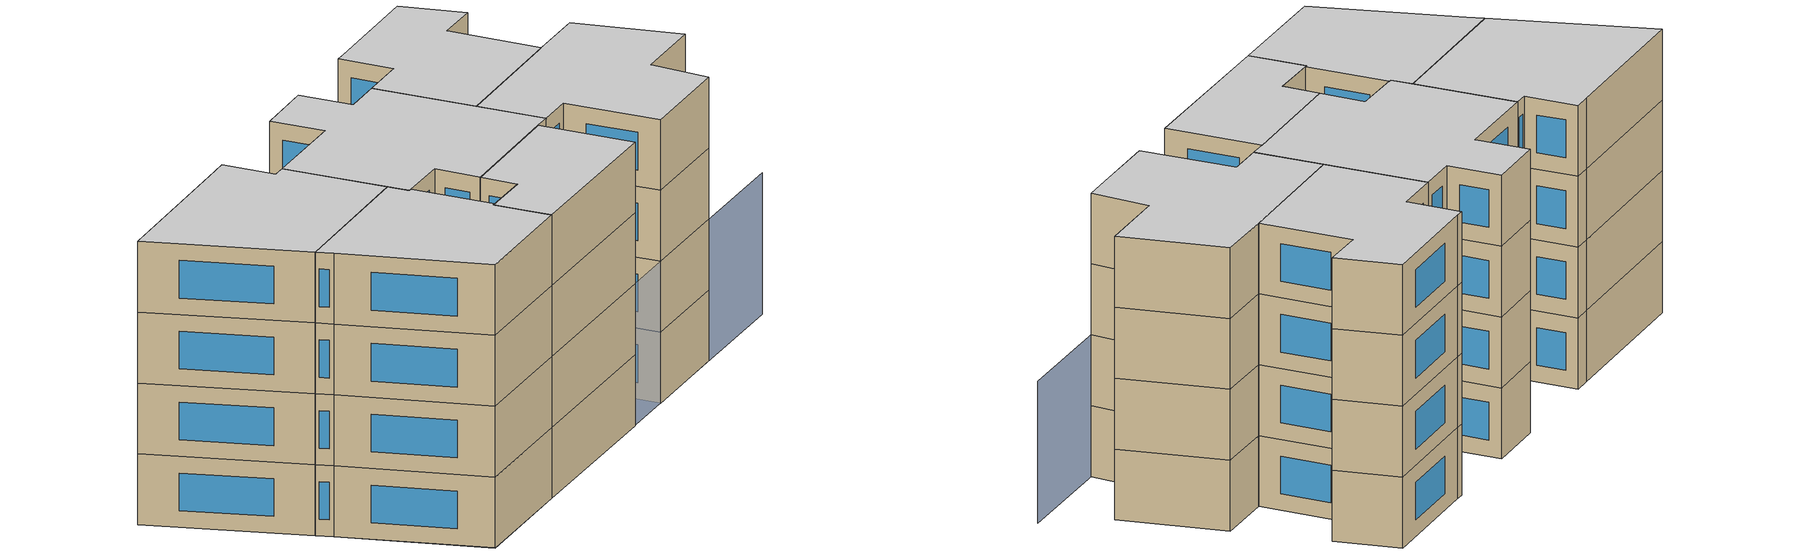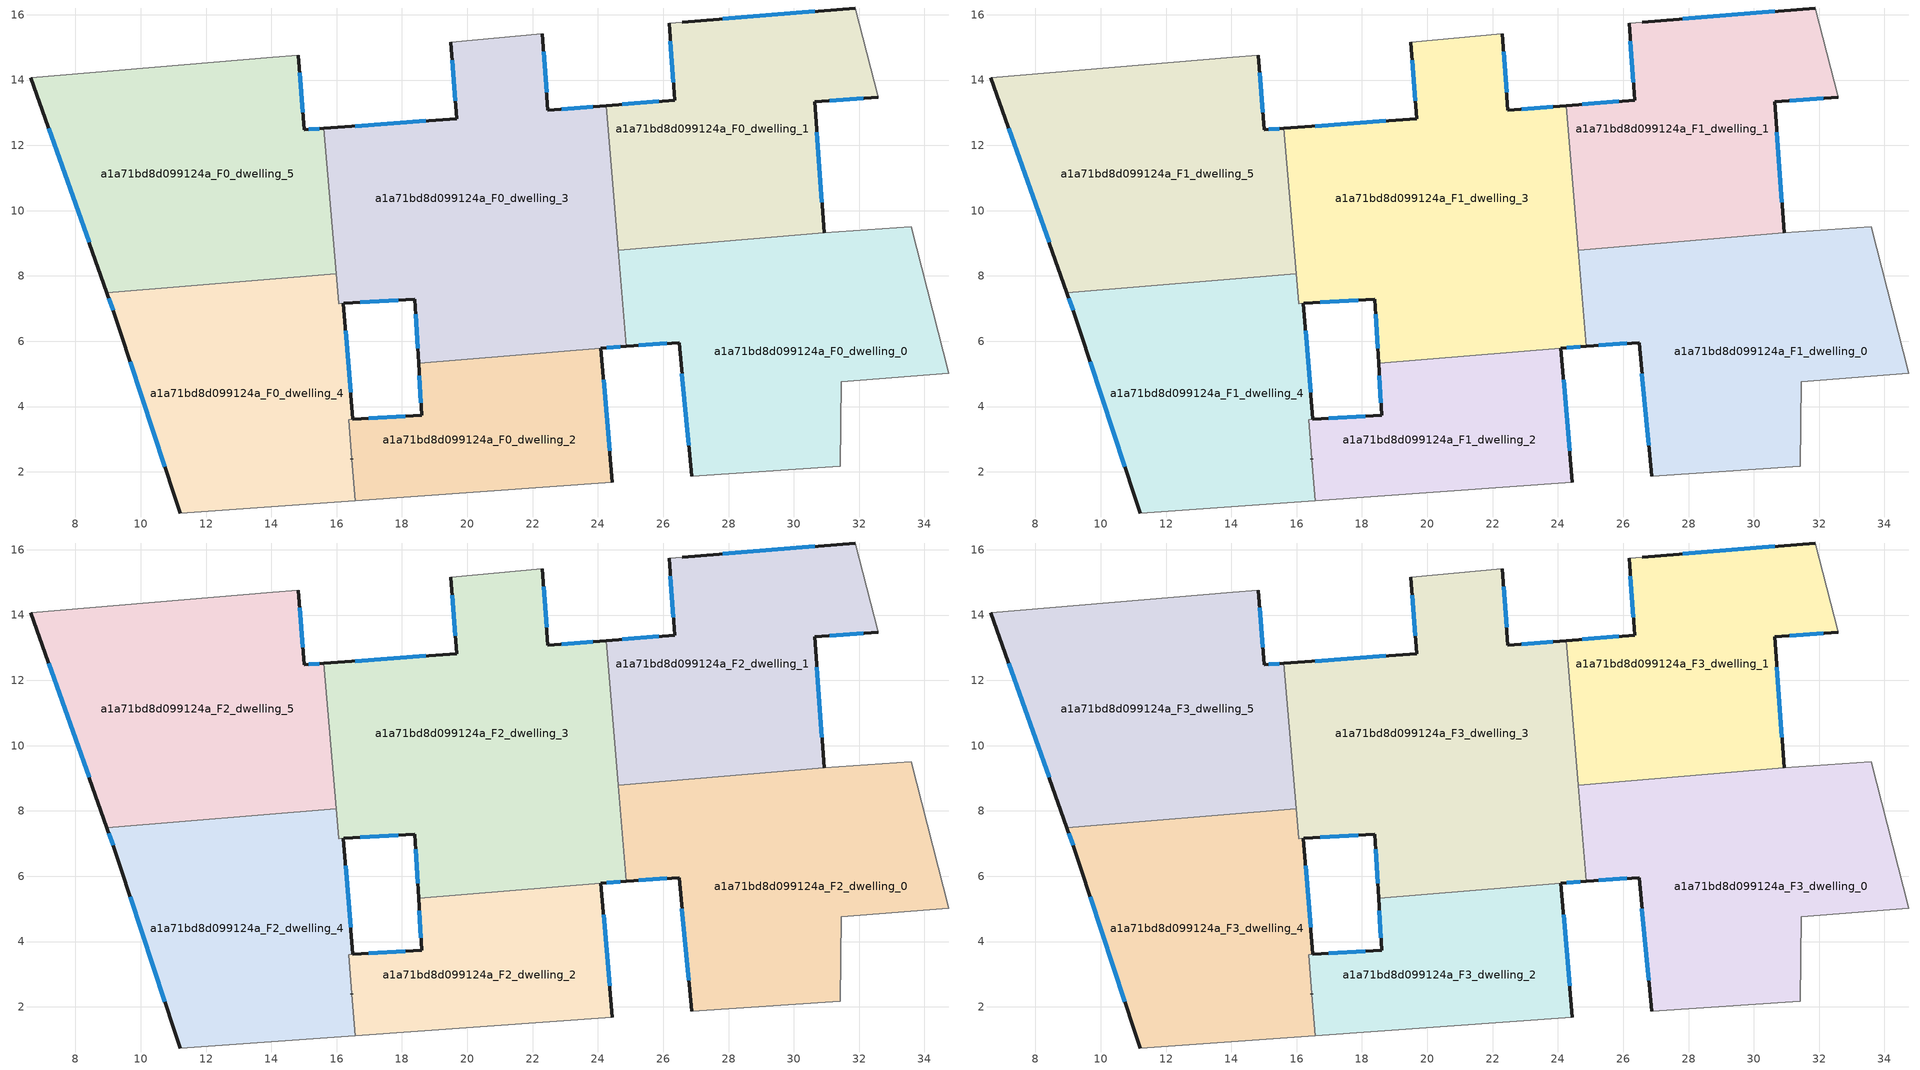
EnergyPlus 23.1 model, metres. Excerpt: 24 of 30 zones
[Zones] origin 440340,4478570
a1a71bd8d099124a_F0_dwelling_0
 floor ground (EU_floor_Construction): 33.59,9.51 34.74,5.03 31.45,4.76 31.41,2.18 26.87,1.86 26.48,5.96 24.87,5.84 24.63,8.79 30.93,9.32 z0
 wall outside (EU_wall_Construction): 24.87,5.84 26.48,5.96 26.87,1.86 z0:3
 wall adiabatic (EU_wall_Construction): 26.87,1.86 31.41,2.18 31.45,4.76 34.74,5.03 33.59,9.51 30.93,9.32 z0:3
 wall to a1a71bd8d099124a_F0_dwelling_1 (EU_wall_Construction): 30.93,9.32 24.62,8.79 z0:3
 wall to a1a71bd8d099124a_F0_dwelling_3 (EU_wall_Construction): 24.62,8.79 24.87,5.85 24.87,5.84 z0:3
 window (EU_Window_Construction): 26.57,5 26.78,2.82 / 25.25,5.87 26.11,5.93 z0.7:2.3
a1a71bd8d099124a_F0_dwelling_1
 floor ground (EU_floor_Construction): 31.88,16.21 32.58,13.47 30.64,13.34 30.93,9.32 24.63,8.79 24.26,13.22 26.35,13.39 26.18,15.74 26.59,15.77 z0
 wall outside (EU_wall_Construction): 30.93,9.32 30.64,13.34 32.58,13.47 / 26.18,15.74 26.35,13.39 24.26,13.22 / 31.88,16.21 26.59,15.77 z0:3
 wall adiabatic (EU_wall_Construction): 32.58,13.47 31.88,16.21 / 26.59,15.77 26.18,15.74 z0:3
 wall to a1a71bd8d099124a_F0_dwelling_3 (EU_wall_Construction): 24.26,13.22 24.62,8.79 z0:3
 window (EU_Window_Construction): 31.09,13.37 32.13,13.44 / 30.86,10.26 30.71,12.4 / 25.86,13.35 24.75,13.26 / 26.22,15.19 26.31,13.94 / 30.64,16.1 27.83,15.87 z0.7:2.3
a1a71bd8d099124a_F0_dwelling_2
 floor ground (EU_floor_Construction): 24.09,5.79 24.44,1.68 16.56,1.12 16.46,2.39 16.36,3.59 18.6,3.73 18.51,5.32 z0; 18.6,3.74 18.6,3.73 16.36,3.59 z0
 wall outside (EU_wall_Construction): 18.51,5.32 18.6,3.74 / 24.44,1.68 24.09,5.79 z0:3; 16.46,2.4,3 16.46,2.4,0 16.46,2.39,0
 wall adiabatic (EU_wall_Construction): 16.56,1.12 24.44,1.68 z0:3
 wall to a1a71bd8d099124a_F0_dwelling_3 (EU_wall_Construction): 24.09,5.79 18.51,5.32 z0:3
 wall to a1a71bd8d099124a_F0_dwelling_4 (EU_wall_Construction): 16.46,2.39 16.56,1.12 / 18.6,3.74 16.36,3.59 16.46,2.4 z0:3
 window (EU_Window_Construction): 18.53,4.95 18.58,4.11 / 24.36,2.64 24.17,4.83 z0.7:2.3
a1a71bd8d099124a_F0_dwelling_3
 floor ground (EU_floor_Construction): 24.26,13.22 24.87,5.85 24.87,5.84 24.09,5.79 18.51,5.32 18.4,7.29 16.06,7.15 15.61,12.52 19.68,12.82 19.49,15.16 22.3,15.42 22.47,13.07 z0
 wall outside (EU_wall_Construction): 19.49,15.16 19.68,12.82 15.61,12.52 / 24.26,13.22 22.47,13.07 22.3,15.42 / 24.09,5.79 24.87,5.84 / 16.21,7.16 18.4,7.29 18.51,5.32 z0:3
 wall adiabatic (EU_wall_Construction): 22.3,15.42 19.49,15.16 z0:3
 wall to a1a71bd8d099124a_F0_dwelling_4 (EU_wall_Construction): 16.06,7.15 16.21,7.16 / 15.98,8.07 16.06,7.16 z0:3; 16.06,7.16,3 16.06,7.16,0 16.06,7.15,0
 wall to a1a71bd8d099124a_F0_dwelling_5 (EU_wall_Construction): 15.61,12.52 15.98,8.07 z0:3
 window (EU_Window_Construction): 18.73,12.75 16.56,12.59 / 19.54,14.61 19.64,13.37 / 22.43,13.62 22.34,14.87 / 23.84,13.18 22.89,13.11 / 24.27,5.8 24.69,5.83 / 18.42,6.83 18.48,5.78 / 16.73,7.19 17.89,7.26 z0.7:2.3
a1a71bd8d099124a_F0_dwelling_4
 floor ground (EU_floor_Construction): 18.6,3.74 18.6,3.73 16.36,3.59 z0; 16.21,7.16 16.49,3.61 18.6,3.74 16.36,3.59 16.46,2.39 16.56,1.12 11.2,0.74 9.21,6.8 8.97,7.49 15.98,8.07 16.06,7.16 z0
 wall outside (EU_wall_Construction): 8.97,7.49 9.21,6.8 11.21,0.74 / 16.49,3.61 16.21,7.16 / 16.49,3.61 18.6,3.74 z0:3; 18.6,3.73,3 18.6,3.73,0 18.6,3.74,0; 16.46,2.4,3 16.46,2.39,0 16.46,2.4,0
 wall adiabatic (EU_wall_Construction): 11.21,0.74 16.56,1.12 z0:3
 wall to a1a71bd8d099124a_F0_dwelling_5 (EU_wall_Construction): 15.98,8.07 8.97,7.49 z0:3
 window (EU_Window_Construction): 9.68,5.38 10.74,2.16 / 9.02,7.32 9.15,6.96 / 16.43,4.44 16.28,6.33 / 16.99,3.64 18.11,3.71 z0.7:2.3
a1a71bd8d099124a_F0_dwelling_5
 floor ground (EU_floor_Construction): 14.82,14.77 15,12.48 15.61,12.52 15.98,8.07 8.97,7.49 6.63,14.07 14.05,14.69 z0
 wall outside (EU_wall_Construction): 6.63,14.07 8.97,7.49 / 15.61,12.52 15.01,12.48 14.82,14.77 z0:3
 wall adiabatic (EU_wall_Construction): 14.82,14.77 14.05,14.69 6.63,14.07 z0:3
 window (EU_Window_Construction): 7.18,12.52 8.42,9.03 / 14.96,13.01 14.86,14.23 / 15.47,12.51 15.15,12.49 z0.7:2.3
a1a71bd8d099124a_F1_dwelling_0
 floor to a1a71bd8d099124a_F0_dwelling_0 (EU_floor_Construction): 33.59,9.51 34.74,5.03 31.45,4.76 31.41,2.18 26.87,1.86 26.48,5.96 24.87,5.84 24.63,8.79 30.93,9.32 z3
 wall outside (EU_wall_Construction): 24.87,5.84 26.48,5.96 26.87,1.86 z3:6
 wall adiabatic (EU_wall_Construction): 26.87,1.86 31.41,2.18 31.45,4.76 34.74,5.03 33.59,9.51 30.93,9.32 z3:6
 wall to a1a71bd8d099124a_F1_dwelling_1 (EU_wall_Construction): 30.93,9.32 24.62,8.79 z3:6
 wall to a1a71bd8d099124a_F1_dwelling_3 (EU_wall_Construction): 24.62,8.79 24.87,5.85 24.87,5.84 z3:6
 window (EU_Window_Construction): 26.57,5 26.78,2.82 / 25.25,5.87 26.11,5.93 z3.7:5.3
a1a71bd8d099124a_F1_dwelling_1
 floor to a1a71bd8d099124a_F0_dwelling_1 (EU_floor_Construction): 31.88,16.21 32.58,13.47 30.64,13.34 30.93,9.32 24.63,8.79 24.26,13.22 26.35,13.39 26.18,15.74 26.59,15.77 z3
 wall outside (EU_wall_Construction): 30.93,9.32 30.64,13.34 32.58,13.47 / 26.18,15.74 26.35,13.39 24.26,13.22 / 31.88,16.21 26.59,15.77 z3:6
 wall adiabatic (EU_wall_Construction): 32.58,13.47 31.88,16.21 / 26.59,15.77 26.18,15.74 z3:6
 wall to a1a71bd8d099124a_F1_dwelling_3 (EU_wall_Construction): 24.26,13.22 24.62,8.79 z3:6
 window (EU_Window_Construction): 31.09,13.37 32.13,13.44 / 30.86,10.26 30.71,12.4 / 25.86,13.35 24.75,13.26 / 26.22,15.19 26.31,13.94 / 30.64,16.1 27.83,15.87 z3.7:5.3
a1a71bd8d099124a_F1_dwelling_2
 floor to a1a71bd8d099124a_F0_dwelling_2 (EU_floor_Construction): 24.09,5.79 24.44,1.68 16.56,1.12 16.46,2.4 16.36,3.59 18.6,3.73 18.51,5.32 z3; 18.6,3.74 18.6,3.73 16.36,3.59 z3
 wall outside (EU_wall_Construction): 18.51,5.32 18.6,3.74 / 24.44,1.68 24.09,5.79 z3:6; 16.46,2.4,6 16.46,2.4,3 16.46,2.39,3
 wall adiabatic (EU_wall_Construction): 16.56,1.12 24.44,1.68 z3:6
 wall to a1a71bd8d099124a_F1_dwelling_3 (EU_wall_Construction): 24.09,5.79 18.51,5.32 z3:6
 wall to a1a71bd8d099124a_F1_dwelling_4 (EU_wall_Construction): 16.46,2.39 16.56,1.12 / 18.6,3.74 16.36,3.59 16.46,2.4 z3:6
 window (EU_Window_Construction): 18.53,4.95 18.58,4.11 / 24.36,2.64 24.17,4.83 z3.7:5.3
a1a71bd8d099124a_F1_dwelling_3
 floor to a1a71bd8d099124a_F0_dwelling_3 (EU_floor_Construction): 24.26,13.22 24.87,5.85 24.87,5.84 24.09,5.79 18.51,5.32 18.4,7.29 16.06,7.15 15.61,12.52 19.68,12.82 19.49,15.16 22.3,15.42 22.47,13.07 z3
 wall outside (EU_wall_Construction): 19.49,15.16 19.68,12.82 15.61,12.52 / 24.26,13.22 22.47,13.07 22.3,15.42 / 24.09,5.79 24.87,5.84 / 16.21,7.16 18.4,7.29 18.51,5.32 z3:6
 wall adiabatic (EU_wall_Construction): 22.3,15.42 19.49,15.16 z3:6
 wall to a1a71bd8d099124a_F1_dwelling_4 (EU_wall_Construction): 16.06,7.15 16.21,7.16 / 15.98,8.07 16.06,7.16 z3:6; 16.06,7.16,6 16.06,7.16,3 16.06,7.15,3
 wall to a1a71bd8d099124a_F1_dwelling_5 (EU_wall_Construction): 15.61,12.52 15.98,8.07 z3:6
 window (EU_Window_Construction): 18.73,12.75 16.56,12.59 / 19.54,14.61 19.64,13.37 / 22.43,13.62 22.34,14.87 / 23.84,13.18 22.89,13.11 / 24.27,5.8 24.69,5.83 / 18.42,6.83 18.48,5.78 / 16.73,7.19 17.89,7.26 z3.7:5.3
a1a71bd8d099124a_F1_dwelling_4
 floor to a1a71bd8d099124a_F0_dwelling_4 (EU_floor_Construction): 18.6,3.74 18.6,3.73 16.36,3.59 z3; 16.21,7.16 16.49,3.61 18.6,3.74 16.36,3.59 16.46,2.39 16.56,1.12 11.2,0.74 9.21,6.8 8.97,7.49 15.98,8.07 16.06,7.16 z3
 wall outside (EU_wall_Construction): 8.97,7.49 9.21,6.8 11.21,0.74 / 16.49,3.61 16.21,7.16 / 16.49,3.61 18.6,3.74 z3:6; 18.6,3.73,6 18.6,3.73,3 18.6,3.74,3; 16.46,2.4,6 16.46,2.39,3 16.46,2.4,3
 wall adiabatic (EU_wall_Construction): 11.21,0.74 16.56,1.12 z3:6
 wall to a1a71bd8d099124a_F1_dwelling_5 (EU_wall_Construction): 15.98,8.07 8.97,7.49 z3:6
 window (EU_Window_Construction): 9.68,5.38 10.74,2.16 / 9.02,7.32 9.15,6.96 / 16.43,4.44 16.28,6.33 / 16.99,3.64 18.11,3.71 z3.7:5.3
a1a71bd8d099124a_F1_dwelling_5
 floor to a1a71bd8d099124a_F0_dwelling_5 (EU_floor_Construction): 14.82,14.77 15,12.48 15.61,12.52 15.98,8.07 8.97,7.49 6.63,14.07 14.05,14.69 z3
 wall outside (EU_wall_Construction): 6.63,14.07 8.97,7.49 / 15.61,12.52 15.01,12.48 14.82,14.77 z3:6
 wall adiabatic (EU_wall_Construction): 14.82,14.77 14.05,14.69 6.63,14.07 z3:6
 window (EU_Window_Construction): 7.18,12.52 8.42,9.03 / 14.96,13.01 14.86,14.23 / 15.47,12.51 15.15,12.49 z3.7:5.3
a1a71bd8d099124a_F2_dwelling_0
 floor to a1a71bd8d099124a_F1_dwelling_0 (EU_floor_Construction): 33.59,9.51 34.74,5.03 31.45,4.76 31.41,2.18 26.87,1.86 26.48,5.96 24.87,5.84 24.63,8.79 30.93,9.32 z6
 wall outside (EU_wall_Construction): 24.87,5.84 26.48,5.96 26.87,1.86 z6:9
 wall adiabatic (EU_wall_Construction): 26.87,1.86 31.41,2.18 31.45,4.76 34.74,5.03 33.59,9.51 30.93,9.32 z6:9
 wall to a1a71bd8d099124a_F2_dwelling_1 (EU_wall_Construction): 30.93,9.32 24.62,8.79 z6:9
 wall to a1a71bd8d099124a_F2_dwelling_3 (EU_wall_Construction): 24.62,8.79 24.87,5.85 24.87,5.84 z6:9
 window (EU_Window_Construction): 26.57,5 26.78,2.82 / 25.25,5.87 26.11,5.93 z6.7:8.3
a1a71bd8d099124a_F2_dwelling_1
 floor to a1a71bd8d099124a_F1_dwelling_1 (EU_floor_Construction): 31.88,16.21 32.58,13.47 30.64,13.34 30.93,9.32 24.63,8.79 24.26,13.22 26.35,13.39 26.18,15.74 26.59,15.77 z6
 wall outside (EU_wall_Construction): 30.93,9.32 30.64,13.34 32.58,13.47 / 26.18,15.74 26.35,13.39 24.26,13.22 / 31.88,16.21 26.59,15.77 z6:9
 wall adiabatic (EU_wall_Construction): 32.58,13.47 31.88,16.21 / 26.59,15.77 26.18,15.74 z6:9
 wall to a1a71bd8d099124a_F2_dwelling_3 (EU_wall_Construction): 24.26,13.22 24.62,8.79 z6:9
 window (EU_Window_Construction): 31.09,13.37 32.13,13.44 / 30.86,10.26 30.71,12.4 / 25.86,13.35 24.75,13.26 / 26.22,15.19 26.31,13.94 / 30.64,16.1 27.83,15.87 z6.7:8.3
a1a71bd8d099124a_F2_dwelling_2
 floor to a1a71bd8d099124a_F1_dwelling_2 (EU_floor_Construction): 24.09,5.79 24.44,1.68 16.56,1.12 16.46,2.4 16.36,3.59 18.6,3.73 18.51,5.32 z6; 18.6,3.74 18.6,3.73 16.36,3.59 z6
 wall outside (EU_wall_Construction): 18.51,5.32 18.6,3.74 / 24.44,1.68 24.09,5.79 z6:9; 16.46,2.4,9 16.46,2.4,6 16.46,2.39,6
 wall adiabatic (EU_wall_Construction): 16.56,1.12 24.44,1.68 z6:9
 wall to a1a71bd8d099124a_F2_dwelling_3 (EU_wall_Construction): 24.09,5.79 18.51,5.32 z6:9
 wall to a1a71bd8d099124a_F2_dwelling_4 (EU_wall_Construction): 16.46,2.39 16.56,1.12 / 18.6,3.74 16.36,3.59 16.46,2.4 z6:9
 window (EU_Window_Construction): 18.53,4.95 18.58,4.11 / 24.36,2.64 24.17,4.83 z6.7:8.3
a1a71bd8d099124a_F2_dwelling_3
 floor to a1a71bd8d099124a_F1_dwelling_3 (EU_floor_Construction): 24.26,13.22 24.87,5.85 24.87,5.84 24.09,5.79 18.51,5.32 18.4,7.29 16.06,7.15 15.61,12.52 19.68,12.82 19.49,15.16 22.3,15.42 22.47,13.07 z6
 wall outside (EU_wall_Construction): 19.49,15.16 19.68,12.82 15.61,12.52 / 24.26,13.22 22.47,13.07 22.3,15.42 / 24.09,5.79 24.87,5.84 / 16.21,7.16 18.4,7.29 18.51,5.32 z6:9
 wall adiabatic (EU_wall_Construction): 22.3,15.42 19.49,15.16 z6:9
 wall to a1a71bd8d099124a_F2_dwelling_4 (EU_wall_Construction): 16.06,7.15 16.21,7.16 / 15.98,8.07 16.06,7.16 z6:9; 16.06,7.16,9 16.06,7.16,6 16.06,7.15,6
 wall to a1a71bd8d099124a_F2_dwelling_5 (EU_wall_Construction): 15.61,12.52 15.98,8.07 z6:9
 window (EU_Window_Construction): 18.73,12.75 16.56,12.59 / 19.54,14.61 19.64,13.37 / 22.43,13.62 22.34,14.87 / 23.84,13.18 22.89,13.11 / 24.27,5.8 24.69,5.83 / 18.42,6.83 18.48,5.78 / 16.73,7.19 17.89,7.26 z6.7:8.3
a1a71bd8d099124a_F2_dwelling_4
 floor to a1a71bd8d099124a_F1_dwelling_4 (EU_floor_Construction): 18.6,3.74 18.6,3.73 16.36,3.59 z6; 16.21,7.16 16.49,3.61 18.6,3.74 16.36,3.59 16.46,2.39 16.56,1.12 11.2,0.74 9.21,6.8 8.97,7.49 15.98,8.07 16.06,7.16 z6
 wall outside (EU_wall_Construction): 8.97,7.49 9.21,6.8 11.21,0.74 / 16.49,3.61 16.21,7.16 / 16.49,3.61 18.6,3.74 z6:9; 18.6,3.73,9 18.6,3.73,6 18.6,3.74,6; 16.46,2.4,9 16.46,2.39,6 16.46,2.4,6
 wall adiabatic (EU_wall_Construction): 11.21,0.74 16.56,1.12 z6:9
 wall to a1a71bd8d099124a_F2_dwelling_5 (EU_wall_Construction): 15.98,8.07 8.97,7.49 z6:9
 window (EU_Window_Construction): 9.68,5.38 10.74,2.16 / 9.02,7.32 9.15,6.96 / 16.43,4.44 16.28,6.33 / 16.99,3.64 18.11,3.71 z6.7:8.3
a1a71bd8d099124a_F2_dwelling_5
 floor to a1a71bd8d099124a_F1_dwelling_5 (EU_floor_Construction): 14.82,14.77 15,12.48 15.61,12.52 15.98,8.07 8.97,7.49 6.63,14.07 14.05,14.69 z6
 wall outside (EU_wall_Construction): 6.63,14.07 8.97,7.49 / 15.61,12.52 15.01,12.48 14.82,14.77 z6:9
 wall adiabatic (EU_wall_Construction): 14.82,14.77 14.05,14.69 6.63,14.07 z6:9
 window (EU_Window_Construction): 7.18,12.52 8.42,9.03 / 14.96,13.01 14.86,14.23 / 15.47,12.51 15.15,12.49 z6.7:8.3
a1a71bd8d099124a_F3_dwelling_0
 floor to a1a71bd8d099124a_F2_dwelling_0 (EU_floor_Construction): 33.59,9.51 34.74,5.03 31.45,4.76 31.41,2.18 26.87,1.86 26.48,5.96 24.87,5.84 24.63,8.79 30.93,9.32 z9
 wall outside (EU_wall_Construction): 24.87,5.84 26.48,5.96 26.87,1.86 z9:12
 wall adiabatic (EU_wall_Construction): 26.87,1.86 31.41,2.18 31.45,4.76 34.74,5.03 33.59,9.51 30.93,9.32 z9:12
 wall to a1a71bd8d099124a_F3_dwelling_1 (EU_wall_Construction): 30.93,9.32 24.62,8.79 z9:12
 wall to a1a71bd8d099124a_F3_dwelling_3 (EU_wall_Construction): 24.62,8.79 24.87,5.85 24.87,5.84 z9:12
 window (EU_Window_Construction): 26.57,5 26.78,2.82 / 25.25,5.87 26.11,5.93 z9.7:11.3
 ceiling to a1a71bd8d099124a_F4_dwelling_0 (EU_floor_Construction): 34.74,5.03 33.59,9.51 30.93,9.32 24.63,8.79 24.87,5.84 26.48,5.96 26.87,1.86 31.41,2.18 31.45,4.76 z12
a1a71bd8d099124a_F3_dwelling_1
 floor to a1a71bd8d099124a_F2_dwelling_1 (EU_floor_Construction): 31.88,16.21 32.58,13.47 30.64,13.34 30.93,9.32 24.63,8.79 24.26,13.22 26.35,13.39 26.18,15.74 26.59,15.77 z9
 wall outside (EU_wall_Construction): 30.93,9.32 30.64,13.34 32.58,13.47 / 26.18,15.74 26.35,13.39 24.26,13.22 / 31.88,16.21 26.59,15.77 z9:12
 wall adiabatic (EU_wall_Construction): 32.58,13.47 31.88,16.21 / 26.59,15.77 26.18,15.74 z9:12
 wall to a1a71bd8d099124a_F3_dwelling_3 (EU_wall_Construction): 24.26,13.22 24.62,8.79 z9:12
 window (EU_Window_Construction): 31.09,13.37 32.13,13.44 / 30.86,10.26 30.71,12.4 / 25.86,13.35 24.75,13.26 / 26.22,15.19 26.31,13.94 / 30.64,16.1 27.83,15.87 z9.7:11.3
 ceiling to a1a71bd8d099124a_F4_dwelling_1 (EU_floor_Construction): 30.93,9.32 30.64,13.34 32.58,13.47 31.88,16.21 26.59,15.77 26.18,15.74 26.35,13.39 24.26,13.22 24.63,8.79 z12
a1a71bd8d099124a_F3_dwelling_2
 floor to a1a71bd8d099124a_F2_dwelling_2 (EU_floor_Construction): 24.09,5.79 24.44,1.68 16.56,1.12 16.46,2.4 16.36,3.59 18.6,3.73 18.51,5.32 z9; 18.6,3.74 18.6,3.73 16.36,3.59 z9
 wall outside (EU_wall_Construction): 18.51,5.32 18.6,3.74 / 24.44,1.68 24.09,5.79 z9:12; 16.46,2.4,12 16.46,2.4,9 16.46,2.39,9
 wall adiabatic (EU_wall_Construction): 16.56,1.12 24.44,1.68 z9:12
 wall to a1a71bd8d099124a_F3_dwelling_3 (EU_wall_Construction): 24.09,5.79 18.51,5.32 z9:12
 wall to a1a71bd8d099124a_F3_dwelling_4 (EU_wall_Construction): 16.46,2.39 16.56,1.12 / 18.6,3.74 16.36,3.59 16.46,2.4 z9:12
 window (EU_Window_Construction): 18.53,4.95 18.58,4.11 / 24.36,2.64 24.17,4.83 z9.7:11.3
 ceiling to a1a71bd8d099124a_F4_dwelling_4 (EU_floor_Construction): 18.6,3.73 18.6,3.74 16.36,3.59 z12
 ceiling to a1a71bd8d099124a_F4_dwelling_2 (EU_floor_Construction): 24.44,1.68 24.09,5.79 18.51,5.32 18.6,3.73 16.36,3.59 16.46,2.4 16.56,1.12 z12; 18.6,3.73 18.6,3.74 16.36,3.59 z12
a1a71bd8d099124a_F3_dwelling_3
 floor to a1a71bd8d099124a_F2_dwelling_3 (EU_floor_Construction): 24.26,13.22 24.87,5.85 24.87,5.84 24.09,5.79 18.51,5.32 18.4,7.29 16.06,7.15 15.61,12.52 19.68,12.82 19.49,15.16 22.3,15.42 22.47,13.07 z9
 wall outside (EU_wall_Construction): 19.49,15.16 19.68,12.82 15.61,12.52 / 24.26,13.22 22.47,13.07 22.3,15.42 / 24.09,5.79 24.87,5.84 / 16.21,7.16 18.4,7.29 18.51,5.32 z9:12
 wall adiabatic (EU_wall_Construction): 22.3,15.42 19.49,15.16 z9:12
 wall to a1a71bd8d099124a_F3_dwelling_4 (EU_wall_Construction): 16.06,7.15 16.21,7.16 / 15.98,8.07 16.06,7.16 z9:12; 16.06,7.16,12 16.06,7.16,9 16.06,7.15,9
 wall to a1a71bd8d099124a_F3_dwelling_5 (EU_wall_Construction): 15.61,12.52 15.98,8.07 z9:12
 window (EU_Window_Construction): 18.73,12.75 16.56,12.59 / 19.54,14.61 19.64,13.37 / 22.43,13.62 22.34,14.87 / 23.84,13.18 22.89,13.11 / 24.27,5.8 24.69,5.83 / 18.42,6.83 18.48,5.78 / 16.73,7.19 17.89,7.26 z9.7:11.3
 ceiling to a1a71bd8d099124a_F4_dwelling_3 (EU_floor_Construction): 24.87,5.84 24.87,5.85 24.26,13.22 22.47,13.07 22.3,15.42 19.49,15.16 19.68,12.82 15.61,12.52 16.06,7.15 18.4,7.29 18.51,5.32 24.09,5.79 z12
a1a71bd8d099124a_F3_dwelling_4
 floor to a1a71bd8d099124a_F2_dwelling_4 (EU_floor_Construction): 18.6,3.74 18.6,3.73 16.36,3.59 z9; 16.21,7.16 16.49,3.61 18.6,3.74 16.36,3.59 16.46,2.39 16.56,1.12 11.2,0.74 9.21,6.8 8.97,7.49 15.98,8.07 16.06,7.16 z9
 wall outside (EU_wall_Construction): 8.97,7.49 9.21,6.8 11.21,0.74 / 16.49,3.61 16.21,7.16 / 16.49,3.61 18.6,3.74 z9:12; 18.6,3.73,12 18.6,3.73,9 18.6,3.74,9; 16.46,2.4,12 16.46,2.39,9 16.46,2.4,9
 wall adiabatic (EU_wall_Construction): 11.21,0.74 16.56,1.12 z9:12
 wall to a1a71bd8d099124a_F3_dwelling_5 (EU_wall_Construction): 15.98,8.07 8.97,7.49 z9:12
 window (EU_Window_Construction): 9.68,5.38 10.74,2.16 / 9.02,7.32 9.15,6.96 / 16.43,4.44 16.28,6.33 / 16.99,3.64 18.11,3.71 z9.7:11.3
 ceiling to a1a71bd8d099124a_F4_dwelling_4 (EU_floor_Construction): 18.6,3.73 18.6,3.74 16.36,3.59 z12; 16.56,1.12 16.46,2.39 16.36,3.59 18.6,3.74 16.49,3.61 16.21,7.16 16.06,7.16 15.98,8.07 8.97,7.49 9.21,6.8 11.2,0.74 z12
a1a71bd8d099124a_F3_dwelling_5
 floor to a1a71bd8d099124a_F2_dwelling_5 (EU_floor_Construction): 14.82,14.77 15,12.48 15.61,12.52 15.98,8.07 8.97,7.49 6.63,14.07 14.05,14.69 z9
 wall outside (EU_wall_Construction): 6.63,14.07 8.97,7.49 / 15.61,12.52 15.01,12.48 14.82,14.77 z9:12
 wall adiabatic (EU_wall_Construction): 14.82,14.77 14.05,14.69 6.63,14.07 z9:12
 window (EU_Window_Construction): 7.18,12.52 8.42,9.03 / 14.96,13.01 14.86,14.23 / 15.47,12.51 15.15,12.49 z9.7:11.3
 ceiling to a1a71bd8d099124a_F4_dwelling_5 (EU_floor_Construction): 15.98,8.07 15.61,12.52 15,12.48 14.82,14.77 14.05,14.69 6.63,14.07 8.97,7.49 z12
shading: 11.2,0.75 36.45,2.54 z0:6
[Building]
EU S2 Campaign: North Axis=0; Terrain=City; Solar Distribution=FullExterior
[Site:Location]
Madrid: Latitude=40.5; Longitude=-3.5; Time Zone=1; Elevation=609
[SizingPeriod:WeatherFileDays]
AnnualSizingPeriod: Begin Month=1; Begin Day of Month=1; End Month=12; End Day of Month=31; Day of Week for Start Day=Monday; Use Weather File Daylight Saving Period=No; Use Weather File Rain and Snow Indicators=No
[MATERIAL]
EU_InternalMass_Material: Roughness=MediumRough; Thickness=0.1; Conductivity=1; Density=1800; Specific Heat=900; Thermal Absorptance=0.9; Solar Absorptance=0.7; Visible Absorptance=0.7
[MATERIAL:NOMASS] Roughness=MediumRough; Thermal Absorptance=0.9; Solar Absorptance=0.7; Visible Absorptance=0.7
Name | Thermal Resistance
EU_wall_NoMass | 0.419739
EU_floor_NoMass | 0.608284
[WINDOWMATERIAL:SIMPLEGLAZINGSYSTEM]
EU_Window_SimpleGlazing: UFactor=4.8352; Solar Heat Gain Coefficient=0.85; Visible Transmittance=0.85
[CONSTRUCTION]
EU_wall_Construction: EU_wall_NoMass
EU_floor_Construction: EU_floor_NoMass
EU_InternalMass_Construction: EU_InternalMass_Material
EU_Window_Construction: EU_Window_SimpleGlazing
[ZONE] Type=1; Multiplier=1; Ceiling Height=autocalculate; Floor Area=autocalculate; Part of Total Floor Area=Yes
Name | Volume
a1a71bd8d099124a_F0_dwelling_0; a1a71bd8d099124a_F1_dwelling_0; a1a71bd8d099124a_F2_dwelling_0; a1a71bd8d099124a_F3_dwelling_0 | 156.876
a1a71bd8d099124a_F0_dwelling_1; a1a71bd8d099124a_F1_dwelling_1; a1a71bd8d099124a_F2_dwelling_1; a1a71bd8d099124a_F3_dwelling_1 | 128.738
a1a71bd8d099124a_F0_dwelling_2; a1a71bd8d099124a_F1_dwelling_2; a1a71bd8d099124a_F2_dwelling_2; a1a71bd8d099124a_F3_dwelling_2 | 85.8464
a1a71bd8d099124a_F0_dwelling_3; a1a71bd8d099124a_F1_dwelling_3; a1a71bd8d099124a_F2_dwelling_3; a1a71bd8d099124a_F3_dwelling_3 | 198.237
a1a71bd8d099124a_F0_dwelling_4; a1a71bd8d099124a_F1_dwelling_4; a1a71bd8d099124a_F2_dwelling_4; a1a71bd8d099124a_F3_dwelling_4 | 130.588
a1a71bd8d099124a_F0_dwelling_5; a1a71bd8d099124a_F1_dwelling_5; a1a71bd8d099124a_F2_dwelling_5; a1a71bd8d099124a_F3_dwelling_5 | 156.625
[INTERNALMASS] Construction=EU_InternalMass_Construction
Name | Zone or ZoneList | Surface Area
a1a71bd8d099124a_F0_dwelling_0_EU_InternalMass | a1a71bd8d099124a_F0_dwelling_0 | 52.2928
a1a71bd8d099124a_F0_dwelling_1_EU_InternalMass | a1a71bd8d099124a_F0_dwelling_1 | 42.9137
a1a71bd8d099124a_F0_dwelling_2_EU_InternalMass | a1a71bd8d099124a_F0_dwelling_2 | 28.6013
a1a71bd8d099124a_F0_dwelling_3_EU_InternalMass | a1a71bd8d099124a_F0_dwelling_3 | 66.0802
a1a71bd8d099124a_F0_dwelling_4_EU_InternalMass | a1a71bd8d099124a_F0_dwelling_4 | 43.527
a1a71bd8d099124a_F0_dwelling_5_EU_InternalMass | a1a71bd8d099124a_F0_dwelling_5 | 52.2086
a1a71bd8d099124a_F1_dwelling_0_EU_InternalMass | a1a71bd8d099124a_F1_dwelling_0 | 52.2928
a1a71bd8d099124a_F1_dwelling_1_EU_InternalMass | a1a71bd8d099124a_F1_dwelling_1 | 42.9137
a1a71bd8d099124a_F1_dwelling_2_EU_InternalMass | a1a71bd8d099124a_F1_dwelling_2 | 28.6013
a1a71bd8d099124a_F1_dwelling_3_EU_InternalMass | a1a71bd8d099124a_F1_dwelling_3 | 66.0802
a1a71bd8d099124a_F1_dwelling_4_EU_InternalMass | a1a71bd8d099124a_F1_dwelling_4 | 43.527
a1a71bd8d099124a_F1_dwelling_5_EU_InternalMass | a1a71bd8d099124a_F1_dwelling_5 | 52.2086
a1a71bd8d099124a_F2_dwelling_0_EU_InternalMass | a1a71bd8d099124a_F2_dwelling_0 | 52.2928
a1a71bd8d099124a_F2_dwelling_1_EU_InternalMass | a1a71bd8d099124a_F2_dwelling_1 | 42.9137
a1a71bd8d099124a_F2_dwelling_2_EU_InternalMass | a1a71bd8d099124a_F2_dwelling_2 | 28.6013
a1a71bd8d099124a_F2_dwelling_3_EU_InternalMass | a1a71bd8d099124a_F2_dwelling_3 | 66.0802
a1a71bd8d099124a_F2_dwelling_4_EU_InternalMass | a1a71bd8d099124a_F2_dwelling_4 | 43.527
a1a71bd8d099124a_F2_dwelling_5_EU_InternalMass | a1a71bd8d099124a_F2_dwelling_5 | 52.2086
a1a71bd8d099124a_F3_dwelling_0_EU_InternalMass | a1a71bd8d099124a_F3_dwelling_0 | 52.2928
a1a71bd8d099124a_F3_dwelling_1_EU_InternalMass | a1a71bd8d099124a_F3_dwelling_1 | 42.9137
a1a71bd8d099124a_F3_dwelling_2_EU_InternalMass | a1a71bd8d099124a_F3_dwelling_2 | 28.6013
a1a71bd8d099124a_F3_dwelling_3_EU_InternalMass | a1a71bd8d099124a_F3_dwelling_3 | 66.0802
a1a71bd8d099124a_F3_dwelling_4_EU_InternalMass | a1a71bd8d099124a_F3_dwelling_4 | 43.527
a1a71bd8d099124a_F3_dwelling_5_EU_InternalMass | a1a71bd8d099124a_F3_dwelling_5 | 52.2086
[OTHEREQUIPMENT] Fuel Type=Electricity; Design Level Calculation Method=Watts/Area; Power per Zone Floor Area=1; Fraction Latent=0; Fraction Radiant=0; Fraction Lost=0; Carbon Dioxide Generation Rate=0; EndUse Subcategory=EU_Step8_InternalGains
Name | Zone or ZoneList or Space or SpaceList | Schedule
EU_Step8_InternalGain_a1a71bd8d099124a_F0_dwelling_0_f000 | a1a71bd8d099124a_F0_dwelling_0 | EU_Step8_GainSchedule_a1a71bd8d099124a_F0_dwelling_0_f000
EU_Step8_InternalGain_a1a71bd8d099124a_F0_dwelling_1_f000 | a1a71bd8d099124a_F0_dwelling_1 | EU_Step8_GainSchedule_a1a71bd8d099124a_F0_dwelling_1_f000
EU_Step8_InternalGain_a1a71bd8d099124a_F0_dwelling_2_f000 | a1a71bd8d099124a_F0_dwelling_2 | EU_Step8_GainSchedule_a1a71bd8d099124a_F0_dwelling_2_f000
EU_Step8_InternalGain_a1a71bd8d099124a_F0_dwelling_3_f000 | a1a71bd8d099124a_F0_dwelling_3 | EU_Step8_GainSchedule_a1a71bd8d099124a_F0_dwelling_3_f000
EU_Step8_InternalGain_a1a71bd8d099124a_F0_dwelling_4_f000 | a1a71bd8d099124a_F0_dwelling_4 | EU_Step8_GainSchedule_a1a71bd8d099124a_F0_dwelling_4_f000
EU_Step8_InternalGain_a1a71bd8d099124a_F0_dwelling_5_f000 | a1a71bd8d099124a_F0_dwelling_5 | EU_Step8_GainSchedule_a1a71bd8d099124a_F0_dwelling_5_f000
EU_Step8_InternalGain_a1a71bd8d099124a_F1_dwelling_0_f000 | a1a71bd8d099124a_F1_dwelling_0 | EU_Step8_GainSchedule_a1a71bd8d099124a_F1_dwelling_0_f000
EU_Step8_InternalGain_a1a71bd8d099124a_F1_dwelling_1_f000 | a1a71bd8d099124a_F1_dwelling_1 | EU_Step8_GainSchedule_a1a71bd8d099124a_F1_dwelling_1_f000
EU_Step8_InternalGain_a1a71bd8d099124a_F1_dwelling_2_f000 | a1a71bd8d099124a_F1_dwelling_2 | EU_Step8_GainSchedule_a1a71bd8d099124a_F1_dwelling_2_f000
EU_Step8_InternalGain_a1a71bd8d099124a_F1_dwelling_3_f000 | a1a71bd8d099124a_F1_dwelling_3 | EU_Step8_GainSchedule_a1a71bd8d099124a_F1_dwelling_3_f000
EU_Step8_InternalGain_a1a71bd8d099124a_F1_dwelling_4_f000 | a1a71bd8d099124a_F1_dwelling_4 | EU_Step8_GainSchedule_a1a71bd8d099124a_F1_dwelling_4_f000
EU_Step8_InternalGain_a1a71bd8d099124a_F1_dwelling_5_f000 | a1a71bd8d099124a_F1_dwelling_5 | EU_Step8_GainSchedule_a1a71bd8d099124a_F1_dwelling_5_f000
EU_Step8_InternalGain_a1a71bd8d099124a_F2_dwelling_0_f000 | a1a71bd8d099124a_F2_dwelling_0 | EU_Step8_GainSchedule_a1a71bd8d099124a_F2_dwelling_0_f000
EU_Step8_InternalGain_a1a71bd8d099124a_F2_dwelling_1_f000 | a1a71bd8d099124a_F2_dwelling_1 | EU_Step8_GainSchedule_a1a71bd8d099124a_F2_dwelling_1_f000
EU_Step8_InternalGain_a1a71bd8d099124a_F2_dwelling_2_f000 | a1a71bd8d099124a_F2_dwelling_2 | EU_Step8_GainSchedule_a1a71bd8d099124a_F2_dwelling_2_f000
EU_Step8_InternalGain_a1a71bd8d099124a_F2_dwelling_3_f000 | a1a71bd8d099124a_F2_dwelling_3 | EU_Step8_GainSchedule_a1a71bd8d099124a_F2_dwelling_3_f000
EU_Step8_InternalGain_a1a71bd8d099124a_F2_dwelling_4_f000 | a1a71bd8d099124a_F2_dwelling_4 | EU_Step8_GainSchedule_a1a71bd8d099124a_F2_dwelling_4_f000
EU_Step8_InternalGain_a1a71bd8d099124a_F2_dwelling_5_f000 | a1a71bd8d099124a_F2_dwelling_5 | EU_Step8_GainSchedule_a1a71bd8d099124a_F2_dwelling_5_f000
EU_Step8_InternalGain_a1a71bd8d099124a_F3_dwelling_0_f000 | a1a71bd8d099124a_F3_dwelling_0 | EU_Step8_GainSchedule_a1a71bd8d099124a_F3_dwelling_0_f000
EU_Step8_InternalGain_a1a71bd8d099124a_F3_dwelling_1_f000 | a1a71bd8d099124a_F3_dwelling_1 | EU_Step8_GainSchedule_a1a71bd8d099124a_F3_dwelling_1_f000
EU_Step8_InternalGain_a1a71bd8d099124a_F3_dwelling_2_f000 | a1a71bd8d099124a_F3_dwelling_2 | EU_Step8_GainSchedule_a1a71bd8d099124a_F3_dwelling_2_f000
EU_Step8_InternalGain_a1a71bd8d099124a_F3_dwelling_3_f000 | a1a71bd8d099124a_F3_dwelling_3 | EU_Step8_GainSchedule_a1a71bd8d099124a_F3_dwelling_3_f000
EU_Step8_InternalGain_a1a71bd8d099124a_F3_dwelling_4_f000 | a1a71bd8d099124a_F3_dwelling_4 | EU_Step8_GainSchedule_a1a71bd8d099124a_F3_dwelling_4_f000
EU_Step8_InternalGain_a1a71bd8d099124a_F3_dwelling_5_f000 | a1a71bd8d099124a_F3_dwelling_5 | EU_Step8_GainSchedule_a1a71bd8d099124a_F3_dwelling_5_f000
[ZONEVENTILATION:DESIGNFLOWRATE] Schedule=EU_AlwaysOn; Design Flow Rate Calculation Method=AirChanges/Hour; Air Changes per Hour=0.703302; Ventilation Type=Natural; Fan Pressure Rise=0; Fan Total Efficiency=1; Constant Term Coefficient=1; Temperature Term Coefficient=0; Velocity Term Coefficient=0; Velocity Squared Term Coefficient=0; Minimum Indoor Temperature=-100; Maximum Indoor Temperature=100; Delta Temperature=-100; Minimum Outdoor Temperature=-100; Maximum Outdoor Temperature=100; Maximum Wind Speed=40
Name | Zone or ZoneList or Space or SpaceList
EU_ConstantAir_a1a71bd8d099124a_F0_dwelling_0 | a1a71bd8d099124a_F0_dwelling_0
EU_ConstantAir_a1a71bd8d099124a_F0_dwelling_1 | a1a71bd8d099124a_F0_dwelling_1
EU_ConstantAir_a1a71bd8d099124a_F0_dwelling_2 | a1a71bd8d099124a_F0_dwelling_2
EU_ConstantAir_a1a71bd8d099124a_F0_dwelling_3 | a1a71bd8d099124a_F0_dwelling_3
EU_ConstantAir_a1a71bd8d099124a_F0_dwelling_4 | a1a71bd8d099124a_F0_dwelling_4
EU_ConstantAir_a1a71bd8d099124a_F0_dwelling_5 | a1a71bd8d099124a_F0_dwelling_5
EU_ConstantAir_a1a71bd8d099124a_F1_dwelling_0 | a1a71bd8d099124a_F1_dwelling_0
EU_ConstantAir_a1a71bd8d099124a_F1_dwelling_1 | a1a71bd8d099124a_F1_dwelling_1
EU_ConstantAir_a1a71bd8d099124a_F1_dwelling_2 | a1a71bd8d099124a_F1_dwelling_2
EU_ConstantAir_a1a71bd8d099124a_F1_dwelling_3 | a1a71bd8d099124a_F1_dwelling_3
EU_ConstantAir_a1a71bd8d099124a_F1_dwelling_4 | a1a71bd8d099124a_F1_dwelling_4
EU_ConstantAir_a1a71bd8d099124a_F1_dwelling_5 | a1a71bd8d099124a_F1_dwelling_5
EU_ConstantAir_a1a71bd8d099124a_F2_dwelling_0 | a1a71bd8d099124a_F2_dwelling_0
EU_ConstantAir_a1a71bd8d099124a_F2_dwelling_1 | a1a71bd8d099124a_F2_dwelling_1
EU_ConstantAir_a1a71bd8d099124a_F2_dwelling_2 | a1a71bd8d099124a_F2_dwelling_2
EU_ConstantAir_a1a71bd8d099124a_F2_dwelling_3 | a1a71bd8d099124a_F2_dwelling_3
EU_ConstantAir_a1a71bd8d099124a_F2_dwelling_4 | a1a71bd8d099124a_F2_dwelling_4
EU_ConstantAir_a1a71bd8d099124a_F2_dwelling_5 | a1a71bd8d099124a_F2_dwelling_5
EU_ConstantAir_a1a71bd8d099124a_F3_dwelling_0 | a1a71bd8d099124a_F3_dwelling_0
EU_ConstantAir_a1a71bd8d099124a_F3_dwelling_1 | a1a71bd8d099124a_F3_dwelling_1
EU_ConstantAir_a1a71bd8d099124a_F3_dwelling_2 | a1a71bd8d099124a_F3_dwelling_2
EU_ConstantAir_a1a71bd8d099124a_F3_dwelling_3 | a1a71bd8d099124a_F3_dwelling_3
EU_ConstantAir_a1a71bd8d099124a_F3_dwelling_4 | a1a71bd8d099124a_F3_dwelling_4
EU_ConstantAir_a1a71bd8d099124a_F3_dwelling_5 | a1a71bd8d099124a_F3_dwelling_5
[HVACTEMPLATE:THERMOSTAT] Constant Heating Setpoint=20; Constant Cooling Setpoint=50
EU_HeatOnly_a1a71bd8d099124a_F0_dwelling_0; EU_HeatOnly_a1a71bd8d099124a_F0_dwelling_1; EU_HeatOnly_a1a71bd8d099124a_F0_dwelling_2; EU_HeatOnly_a1a71bd8d099124a_F0_dwelling_3; EU_HeatOnly_a1a71bd8d099124a_F0_dwelling_4; EU_HeatOnly_a1a71bd8d099124a_F0_dwelling_5; EU_HeatOnly_a1a71bd8d099124a_F1_dwelling_0; EU_HeatOnly_a1a71bd8d099124a_F1_dwelling_1; EU_HeatOnly_a1a71bd8d099124a_F1_dwelling_2; EU_HeatOnly_a1a71bd8d099124a_F1_dwelling_3; EU_HeatOnly_a1a71bd8d099124a_F1_dwelling_4; EU_HeatOnly_a1a71bd8d099124a_F1_dwelling_5; EU_HeatOnly_a1a71bd8d099124a_F2_dwelling_0; EU_HeatOnly_a1a71bd8d099124a_F2_dwelling_1; EU_HeatOnly_a1a71bd8d099124a_F2_dwelling_2; EU_HeatOnly_a1a71bd8d099124a_F2_dwelling_3; EU_HeatOnly_a1a71bd8d099124a_F2_dwelling_4; EU_HeatOnly_a1a71bd8d099124a_F2_dwelling_5; EU_HeatOnly_a1a71bd8d099124a_F3_dwelling_0; EU_HeatOnly_a1a71bd8d099124a_F3_dwelling_1; EU_HeatOnly_a1a71bd8d099124a_F3_dwelling_2; EU_HeatOnly_a1a71bd8d099124a_F3_dwelling_3; EU_HeatOnly_a1a71bd8d099124a_F3_dwelling_4; EU_HeatOnly_a1a71bd8d099124a_F3_dwelling_5; EU_HeatOnly_a1a71bd8d099124a_F4_dwelling_0; EU_HeatOnly_a1a71bd8d099124a_F4_dwelling_1; EU_HeatOnly_a1a71bd8d099124a_F4_dwelling_2; EU_HeatOnly_a1a71bd8d099124a_F4_dwelling_3; EU_HeatOnly_a1a71bd8d099124a_F4_dwelling_4; EU_HeatOnly_a1a71bd8d099124a_F4_dwelling_5
[HVACTEMPLATE:ZONE:IDEALLOADSAIRSYSTEM] System Availability Schedule=EU_AlwaysOn; Maximum Heating Supply Air Temperature=50; Minimum Cooling Supply Air Temperature=13; Maximum Heating Supply Air Humidity Ratio=0.0156; Minimum Cooling Supply Air Humidity Ratio=0.0077; Heating Limit=NoLimit; Cooling Limit=NoLimit; Heating Availability Schedule=EU_AlwaysOn; Cooling Availability Schedule=EU_CoolingOff; Dehumidification Control Type=ConstantSensibleHeatRatio; Cooling Sensible Heat Ratio=0.7; Dehumidification Setpoint=60; Humidification Control Type=None; Humidification Setpoint=30; Outdoor Air Method=None; Outdoor Air Flow Rate per Person=0.00944; Outdoor Air Flow Rate per Zone Floor Area=0; Outdoor Air Flow Rate per Zone=0; Demand Controlled Ventilation Type=None; Outdoor Air Economizer Type=NoEconomizer; Heat Recovery Type=None; Sensible Heat Recovery Effectiveness=0.7; Latent Heat Recovery Effectiveness=0.65
Name | Template Thermostat
a1a71bd8d099124a_F0_dwelling_0 | EU_HeatOnly_a1a71bd8d099124a_F0_dwelling_0
a1a71bd8d099124a_F0_dwelling_1 | EU_HeatOnly_a1a71bd8d099124a_F0_dwelling_1
a1a71bd8d099124a_F0_dwelling_2 | EU_HeatOnly_a1a71bd8d099124a_F0_dwelling_2
a1a71bd8d099124a_F0_dwelling_3 | EU_HeatOnly_a1a71bd8d099124a_F0_dwelling_3
a1a71bd8d099124a_F0_dwelling_4 | EU_HeatOnly_a1a71bd8d099124a_F0_dwelling_4
a1a71bd8d099124a_F0_dwelling_5 | EU_HeatOnly_a1a71bd8d099124a_F0_dwelling_5
a1a71bd8d099124a_F1_dwelling_0 | EU_HeatOnly_a1a71bd8d099124a_F1_dwelling_0
a1a71bd8d099124a_F1_dwelling_1 | EU_HeatOnly_a1a71bd8d099124a_F1_dwelling_1
a1a71bd8d099124a_F1_dwelling_2 | EU_HeatOnly_a1a71bd8d099124a_F1_dwelling_2
a1a71bd8d099124a_F1_dwelling_3 | EU_HeatOnly_a1a71bd8d099124a_F1_dwelling_3
a1a71bd8d099124a_F1_dwelling_4 | EU_HeatOnly_a1a71bd8d099124a_F1_dwelling_4
a1a71bd8d099124a_F1_dwelling_5 | EU_HeatOnly_a1a71bd8d099124a_F1_dwelling_5
a1a71bd8d099124a_F2_dwelling_0 | EU_HeatOnly_a1a71bd8d099124a_F2_dwelling_0
a1a71bd8d099124a_F2_dwelling_1 | EU_HeatOnly_a1a71bd8d099124a_F2_dwelling_1
a1a71bd8d099124a_F2_dwelling_2 | EU_HeatOnly_a1a71bd8d099124a_F2_dwelling_2
a1a71bd8d099124a_F2_dwelling_3 | EU_HeatOnly_a1a71bd8d099124a_F2_dwelling_3
a1a71bd8d099124a_F2_dwelling_4 | EU_HeatOnly_a1a71bd8d099124a_F2_dwelling_4
a1a71bd8d099124a_F2_dwelling_5 | EU_HeatOnly_a1a71bd8d099124a_F2_dwelling_5
a1a71bd8d099124a_F3_dwelling_0 | EU_HeatOnly_a1a71bd8d099124a_F3_dwelling_0
a1a71bd8d099124a_F3_dwelling_1 | EU_HeatOnly_a1a71bd8d099124a_F3_dwelling_1
a1a71bd8d099124a_F3_dwelling_2 | EU_HeatOnly_a1a71bd8d099124a_F3_dwelling_2
a1a71bd8d099124a_F3_dwelling_3 | EU_HeatOnly_a1a71bd8d099124a_F3_dwelling_3
a1a71bd8d099124a_F3_dwelling_4 | EU_HeatOnly_a1a71bd8d099124a_F3_dwelling_4
a1a71bd8d099124a_F3_dwelling_5 | EU_HeatOnly_a1a71bd8d099124a_F3_dwelling_5
[SIZING:ZONE] Zone Cooling Design Supply Air Temperature Input Method=SupplyAirTemperature; Zone Cooling Design Supply Air Temperature=13; Zone Heating Design Supply Air Temperature Input Method=SupplyAirTemperature; Zone Heating Design Supply Air Temperature=50; Zone Cooling Design Supply Air Humidity Ratio=0.008; Zone Heating Design Supply Air Humidity Ratio=0.008; Cooling Design Air Flow Method=DesignDay; Cooling Design Air Flow Rate=0; Cooling Minimum Air Flow per Zone Floor Area=0.000762; Cooling Minimum Air Flow=0; Cooling Minimum Air Flow Fraction=0.2; Heating Design Air Flow Method=DesignDay; Heating Design Air Flow Rate=0; Heating Maximum Air Flow per Zone Floor Area=0.002032; Heating Maximum Air Flow=0.141576; Heating Maximum Air Flow Fraction=0.3; Account for Dedicated Outdoor Air System=No; Dedicated Outdoor Air System Control Strategy=NeutralSupplyAir; Dedicated Outdoor Air Low Setpoint Temperature for Design=autosize; Dedicated Outdoor Air High Setpoint Temperature for Design=autosize; Zone Load Sizing Method=Sensible Load Only No Latent Load; Zone Latent Cooling Design Supply Air Humidity Ratio Input Method=HumidityRatioDifference; Zone Cooling Design Supply Air Humidity Ratio Difference=0.005; Zone Latent Heating Design Supply Air Humidity Ratio Input Method=HumidityRatioDifference; Zone Humidification Design Supply Air Humidity Ratio Difference=0.005
a1a71bd8d099124a_F0_dwelling_0; a1a71bd8d099124a_F0_dwelling_1; a1a71bd8d099124a_F0_dwelling_2; a1a71bd8d099124a_F0_dwelling_3; a1a71bd8d099124a_F0_dwelling_4; a1a71bd8d099124a_F0_dwelling_5; a1a71bd8d099124a_F1_dwelling_0; a1a71bd8d099124a_F1_dwelling_1; a1a71bd8d099124a_F1_dwelling_2; a1a71bd8d099124a_F1_dwelling_3; a1a71bd8d099124a_F1_dwelling_4; a1a71bd8d099124a_F1_dwelling_5; a1a71bd8d099124a_F2_dwelling_0; a1a71bd8d099124a_F2_dwelling_1; a1a71bd8d099124a_F2_dwelling_2; a1a71bd8d099124a_F2_dwelling_3; a1a71bd8d099124a_F2_dwelling_4; a1a71bd8d099124a_F2_dwelling_5; a1a71bd8d099124a_F3_dwelling_0; a1a71bd8d099124a_F3_dwelling_1; a1a71bd8d099124a_F3_dwelling_2; a1a71bd8d099124a_F3_dwelling_3; a1a71bd8d099124a_F3_dwelling_4; a1a71bd8d099124a_F3_dwelling_5
[SCHEDULE:CONSTANT]
Name | Hourly Value
EU_AlwaysOn | 1
EU_CoolingOff | 0
[SCHEDULE:FILE] Column Number=1; Rows to Skip at Top=0; Number of Hours of Data=8760; Column Separator=Comma; Interpolate to Timestep=No; Minutes per Item=60; Adjust Schedule for Daylight Savings=Yes
Name | File
EU_Step8_GainSchedule_a1a71bd8d099124a_F0_dwelling_0_f000 | ../../schedules/a1a71bd8d099124a/a1a71bd8d099124a_F0_dwelling_0_f000_gain.csv
EU_Step8_GainSchedule_a1a71bd8d099124a_F0_dwelling_1_f000 | ../../schedules/a1a71bd8d099124a/a1a71bd8d099124a_F0_dwelling_1_f000_gain.csv
EU_Step8_GainSchedule_a1a71bd8d099124a_F0_dwelling_2_f000 | ../../schedules/a1a71bd8d099124a/a1a71bd8d099124a_F0_dwelling_2_f000_gain.csv
EU_Step8_GainSchedule_a1a71bd8d099124a_F0_dwelling_3_f000 | ../../schedules/a1a71bd8d099124a/a1a71bd8d099124a_F0_dwelling_3_f000_gain.csv
EU_Step8_GainSchedule_a1a71bd8d099124a_F0_dwelling_4_f000 | ../../schedules/a1a71bd8d099124a/a1a71bd8d099124a_F0_dwelling_4_f000_gain.csv
EU_Step8_GainSchedule_a1a71bd8d099124a_F0_dwelling_5_f000 | ../../schedules/a1a71bd8d099124a/a1a71bd8d099124a_F0_dwelling_5_f000_gain.csv
EU_Step8_GainSchedule_a1a71bd8d099124a_F1_dwelling_0_f000 | ../../schedules/a1a71bd8d099124a/a1a71bd8d099124a_F1_dwelling_0_f000_gain.csv
EU_Step8_GainSchedule_a1a71bd8d099124a_F1_dwelling_1_f000 | ../../schedules/a1a71bd8d099124a/a1a71bd8d099124a_F1_dwelling_1_f000_gain.csv
EU_Step8_GainSchedule_a1a71bd8d099124a_F1_dwelling_2_f000 | ../../schedules/a1a71bd8d099124a/a1a71bd8d099124a_F1_dwelling_2_f000_gain.csv
EU_Step8_GainSchedule_a1a71bd8d099124a_F1_dwelling_3_f000 | ../../schedules/a1a71bd8d099124a/a1a71bd8d099124a_F1_dwelling_3_f000_gain.csv
EU_Step8_GainSchedule_a1a71bd8d099124a_F1_dwelling_4_f000 | ../../schedules/a1a71bd8d099124a/a1a71bd8d099124a_F1_dwelling_4_f000_gain.csv
EU_Step8_GainSchedule_a1a71bd8d099124a_F1_dwelling_5_f000 | ../../schedules/a1a71bd8d099124a/a1a71bd8d099124a_F1_dwelling_5_f000_gain.csv
EU_Step8_GainSchedule_a1a71bd8d099124a_F2_dwelling_0_f000 | ../../schedules/a1a71bd8d099124a/a1a71bd8d099124a_F2_dwelling_0_f000_gain.csv
EU_Step8_GainSchedule_a1a71bd8d099124a_F2_dwelling_1_f000 | ../../schedules/a1a71bd8d099124a/a1a71bd8d099124a_F2_dwelling_1_f000_gain.csv
EU_Step8_GainSchedule_a1a71bd8d099124a_F2_dwelling_2_f000 | ../../schedules/a1a71bd8d099124a/a1a71bd8d099124a_F2_dwelling_2_f000_gain.csv
EU_Step8_GainSchedule_a1a71bd8d099124a_F2_dwelling_3_f000 | ../../schedules/a1a71bd8d099124a/a1a71bd8d099124a_F2_dwelling_3_f000_gain.csv
EU_Step8_GainSchedule_a1a71bd8d099124a_F2_dwelling_4_f000 | ../../schedules/a1a71bd8d099124a/a1a71bd8d099124a_F2_dwelling_4_f000_gain.csv
EU_Step8_GainSchedule_a1a71bd8d099124a_F2_dwelling_5_f000 | ../../schedules/a1a71bd8d099124a/a1a71bd8d099124a_F2_dwelling_5_f000_gain.csv
EU_Step8_GainSchedule_a1a71bd8d099124a_F3_dwelling_0_f000 | ../../schedules/a1a71bd8d099124a/a1a71bd8d099124a_F3_dwelling_0_f000_gain.csv
EU_Step8_GainSchedule_a1a71bd8d099124a_F3_dwelling_1_f000 | ../../schedules/a1a71bd8d099124a/a1a71bd8d099124a_F3_dwelling_1_f000_gain.csv
EU_Step8_GainSchedule_a1a71bd8d099124a_F3_dwelling_2_f000 | ../../schedules/a1a71bd8d099124a/a1a71bd8d099124a_F3_dwelling_2_f000_gain.csv
EU_Step8_GainSchedule_a1a71bd8d099124a_F3_dwelling_3_f000 | ../../schedules/a1a71bd8d099124a/a1a71bd8d099124a_F3_dwelling_3_f000_gain.csv
EU_Step8_GainSchedule_a1a71bd8d099124a_F3_dwelling_4_f000 | ../../schedules/a1a71bd8d099124a/a1a71bd8d099124a_F3_dwelling_4_f000_gain.csv
EU_Step8_GainSchedule_a1a71bd8d099124a_F3_dwelling_5_f000 | ../../schedules/a1a71bd8d099124a/a1a71bd8d099124a_F3_dwelling_5_f000_gain.csv
